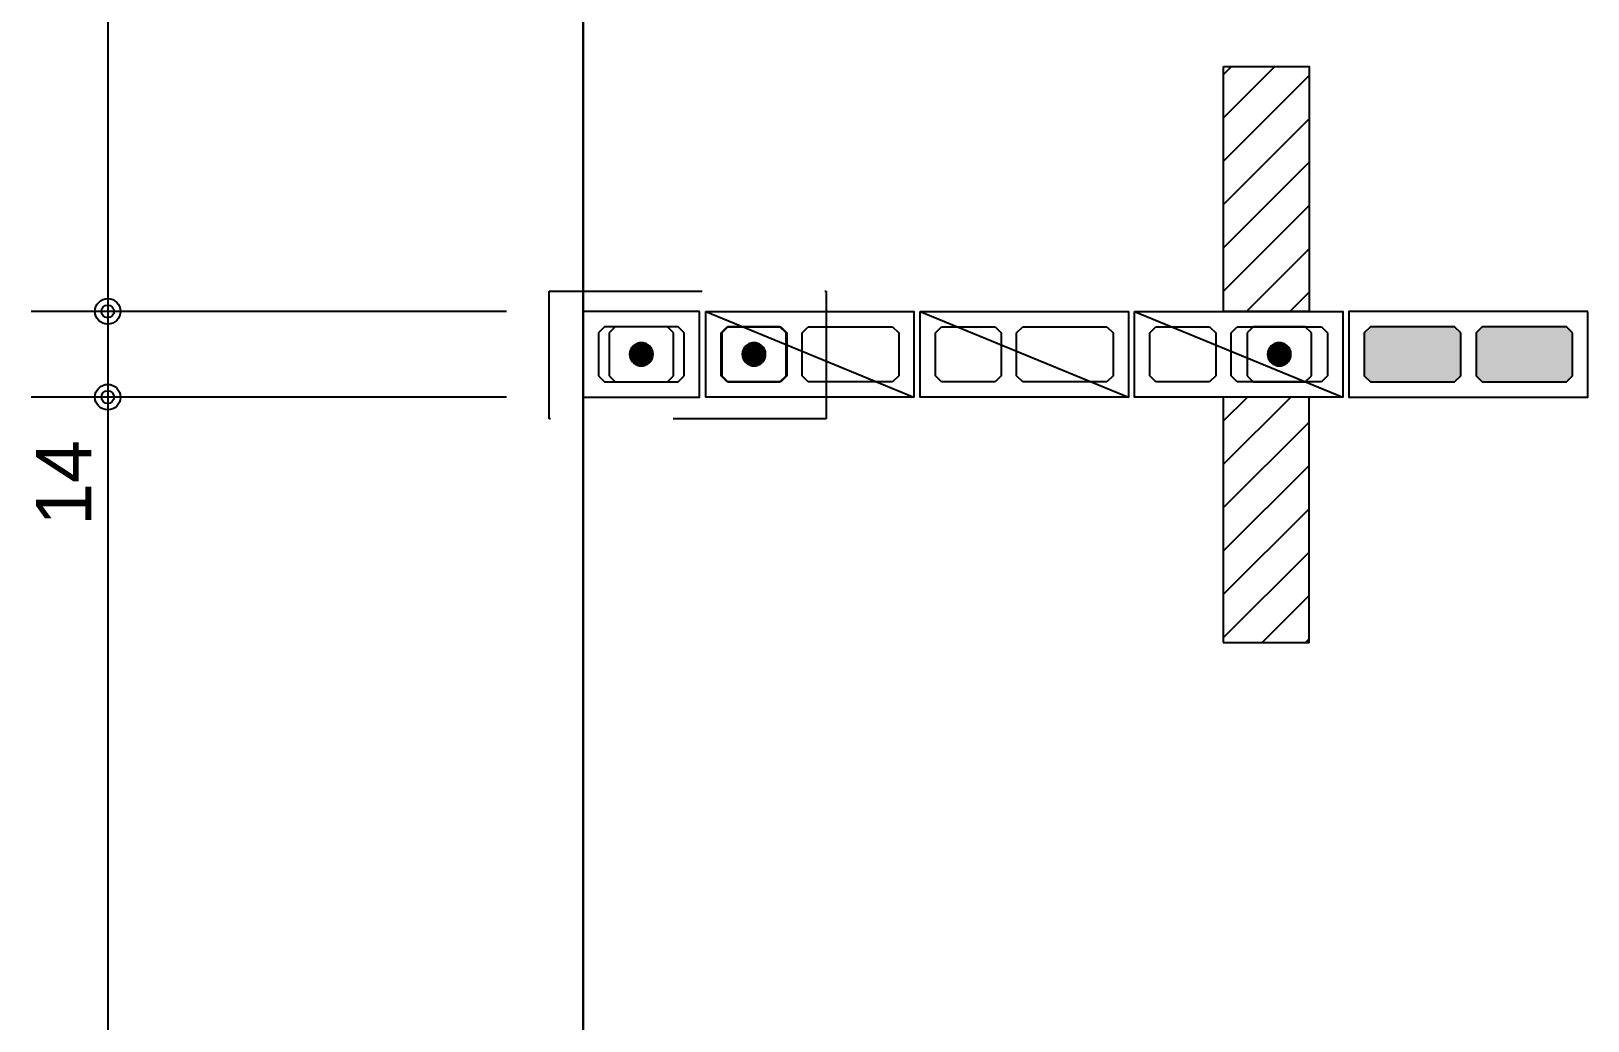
# Model space of a CAD drawing. Extents: x 0 to 119, y 0 to 84.
# Drawn here: x 12.64 to 17.72, y 57.7 to 60.93 of the extents above; entities that cross this region are included whole.
import ezdxf

# ---------------------------------------------------------------- set-up
doc = ezdxf.new("R2010")
doc.units = 0
doc.header["$MEASUREMENT"] = 0
doc.linetypes.add('ESTILO_TQS_0003', pattern=[1.5, 0.5, -0.4, 0.1, -0.5])
doc.linetypes.add('ESTILO_TQS_0005', pattern=[0.4, 0.3, -0.1])
for name, color, linetype in [('27', 250, 'CONTINUOUS'), ('29', 9, 'CONTINUOUS'), ('3', 7, 'CONTINUOUS'), ('31', 10, 'CONTINUOUS'), ('35', 255, 'CONTINUOUS'), ('9', 8, 'CONTINUOUS')]:
    doc.layers.add(name, color=color, linetype=linetype)
doc.styles.add('TQS_ARIAL', font='arial.ttf')

msp = doc.modelspace()

# ---------------------------------------------------------------- linework, layer by layer
at = {"layer": '27', "color": 250, "linetype": 'ESTILO_TQS_0005'}
for points in [[(14.7678, 59.94988), (14.7478, 59.96988), (14.5078, 59.96988), (14.4878, 59.94988), (14.4878, 59.80988), (14.5078, 59.78988), (14.7478, 59.78988), (14.7678, 59.80988), (14.7678, 59.94988)], [(14.8878, 59.94988), (14.9078, 59.96988), (15.0828, 59.96988), (15.1028, 59.94988), (15.1028, 59.80988), (15.0828, 59.78988), (14.9078, 59.78988), (14.8878, 59.80988), (14.8878, 59.94988)], [(15.1528, 59.94988), (15.1728, 59.96988), (15.4478, 59.96988), (15.4678, 59.94988), (15.4678, 59.80988), (15.4478, 59.78988), (15.1728, 59.78988), (15.1528, 59.80988), (15.1528, 59.94988)], [(15.5878, 59.94988), (15.6078, 59.96988), (15.7828, 59.96988), (15.8028, 59.94988), (15.8028, 59.80988), (15.7828, 59.78988), (15.6078, 59.78988), (15.5878, 59.80988), (15.5878, 59.94988)], [(15.8528, 59.94988), (15.8728, 59.96988), (16.1478, 59.96988), (16.1678, 59.94988), (16.1678, 59.80988), (16.1478, 59.78988), (15.8728, 59.78988), (15.8528, 59.80988), (15.8528, 59.94988)], [(16.2878, 59.94988), (16.3078, 59.96988), (16.4828, 59.96988), (16.5028, 59.94988), (16.5028, 59.80988), (16.4828, 59.78988), (16.3078, 59.78988), (16.2878, 59.80988), (16.2878, 59.94988)], [(16.5528, 59.94988), (16.5728, 59.96988), (16.8478, 59.96988), (16.8678, 59.94988), (16.8678, 59.80988), (16.8478, 59.78988), (16.5728, 59.78988), (16.5528, 59.80988), (16.5528, 59.94988)], [(17.3028, 59.94988), (17.2828, 59.96988), (17.0078, 59.96988), (16.9878, 59.94988), (16.9878, 59.80988), (17.0078, 59.78988), (17.2828, 59.78988), (17.3028, 59.80988), (17.3028, 59.94988)], [(17.6678, 59.94988), (17.6478, 59.96988), (17.3728, 59.96988), (17.3528, 59.94988), (17.3528, 59.80988), (17.3728, 59.78988), (17.6478, 59.78988), (17.6678, 59.80988), (17.6678, 59.94988)]]:
    msp.add_lwpolyline(points, dxfattribs=at)
at = {"layer": '29', "color": 9, "linetype": 'Continuous'}
for p, q in [((16.527854, 60.651317), (16.696028, 60.819491)), ((16.527854, 60.792738), (16.554606, 60.819491)), ((16.527854, 60.509896), (16.807841, 60.789882)), ((16.527854, 60.368474), (16.807841, 60.648461)), ((16.527854, 60.227053), (16.807841, 60.50704)), ((16.527854, 60.085631), (16.807841, 60.365618)), ((16.603529, 60.019886), (16.807841, 60.224197)), ((16.744951, 60.019886), (16.807841, 60.082776)), ((16.527652, 59.519745), (16.747783, 59.739875)), ((16.527652, 59.661166), (16.606361, 59.739875)), ((16.527652, 59.378323), (16.807639, 59.65831)), ((16.527652, 59.236902), (16.807639, 59.516889)), ((16.527652, 59.095481), (16.807639, 59.375467)), ((16.527652, 58.954059), (16.807639, 59.234046)), ((16.654131, 58.939117), (16.807639, 59.092625)), ((16.795553, 58.939117), (16.807639, 58.951203))]:
    msp.add_line(p, q, dxfattribs=at)
for points in [[(16.527854, 60.819491), (16.807841, 60.819491), (16.807841, 60.019886), (16.527854, 60.019886), (16.527854, 60.819491)], [(16.527652, 58.939117), (16.807639, 58.939117), (16.807639, 59.739875), (16.527652, 59.739875), (16.527652, 58.939117)]]:
    msp.add_lwpolyline(points, dxfattribs=at)
at = {"layer": '3', "color": 7, "linetype": 'Continuous'}
for p, q in [((14.4378, 64.54), (14.4378, 55.219929)), ((14.4378, 55.219761), (14.4378, 64.539832)), ((14.8378, 60.01988), (15.5178, 59.73988)), ((15.5378, 60.01988), (16.2178, 59.73988)), ((16.2378, 60.01988), (16.9178, 59.73988)), ((14.5428, 59.96988), (14.5228, 59.94988)), ((14.5228, 59.94988), (14.5228, 59.80988)), ((14.7128, 59.96988), (14.5428, 59.96988)), ((14.7328, 59.94988), (14.7128, 59.96988)), ((14.7328, 59.80988), (14.7328, 59.94988)), ((14.9103, 59.96988), (14.8903, 59.94988)), ((14.8903, 59.94988), (14.8903, 59.80988)), ((15.0803, 59.96988), (14.9103, 59.96988)), ((15.1003, 59.94988), (15.0803, 59.96988)), ((15.1003, 59.80988), (15.1003, 59.94988)), ((16.6253, 59.96988), (16.6053, 59.94988)), ((16.6053, 59.94988), (16.6053, 59.80988)), ((16.7953, 59.96988), (16.6253, 59.96988)), ((16.8153, 59.94988), (16.7953, 59.96988)), ((16.8153, 59.80988), (16.8153, 59.94988)), ((14.5228, 59.80988), (14.5428, 59.78988)), ((14.5428, 59.78988), (14.7128, 59.78988)), ((14.7128, 59.78988), (14.7328, 59.80988)), ((14.8903, 59.80988), (14.9103, 59.78988)), ((14.9103, 59.78988), (15.0803, 59.78988)), ((15.0803, 59.78988), (15.1003, 59.80988)), ((16.6053, 59.80988), (16.6253, 59.78988)), ((16.6253, 59.78988), (16.7953, 59.78988)), ((16.7953, 59.78988), (16.8153, 59.80988))]:
    msp.add_line(p, q, dxfattribs=at)
for points in [[(14.8178, 60.01988), (14.4378, 60.01988), (14.4378, 59.73988), (14.8178, 59.73988), (14.8178, 60.01988)], [(14.8378, 60.01988), (15.5178, 60.01988), (15.5178, 59.73988), (14.8378, 59.73988), (14.8378, 60.01988)], [(15.5378, 60.01988), (16.2178, 60.01988), (16.2178, 59.73988), (15.5378, 59.73988), (15.5378, 60.01988)], [(16.2378, 60.01988), (16.9178, 60.01988), (16.9178, 59.73988), (16.2378, 59.73988), (16.2378, 60.01988)], [(17.7178, 60.01988), (16.9378, 60.01988), (16.9378, 59.73988), (17.7178, 59.73988), (17.7178, 60.01988)], [(14.6284, 59.87988), (14.628397, 59.87982), (14.628388, 59.87976), (14.628372, 59.879701), (14.628351, 59.879644), (14.628325, 59.879589), (14.628292, 59.879538), (14.628255, 59.87949), (14.628213, 59.879445), (14.628167, 59.879406), (14.628117, 59.879371), (14.628064, 59.879342), (14.628008, 59.879318), (14.62795, 59.8793), (14.627891, 59.879287), (14.62783, 59.879281), (14.62777, 59.879281), (14.627709, 59.879287), (14.62765, 59.8793), (14.627592, 59.879318), (14.627536, 59.879342), (14.627483, 59.879371), (14.627433, 59.879406), (14.627387, 59.879445), (14.627345, 59.87949), (14.627308, 59.879538), (14.627275, 59.879589), (14.627249, 59.879644), (14.627228, 59.879701), (14.627212, 59.87976), (14.627203, 59.87982), (14.6272, 59.87988), (14.6656, 59.87988), (14.665406, 59.883705), (14.664826, 59.887489), (14.663866, 59.891196), (14.662537, 59.894787), (14.66085, 59.898225), (14.658825, 59.901474), (14.656481, 59.904502), (14.653843, 59.907278), (14.650938, 59.909772), (14.647795, 59.911959), (14.644447, 59.913817), (14.640928, 59.915327), (14.637275, 59.916474), (14.633524, 59.917244), (14.629715, 59.917632), (14.625885, 59.917632), (14.622076, 59.917244), (14.618325, 59.916474), (14.614672, 59.915327), (14.611153, 59.913817), (14.607805, 59.911959), (14.604662, 59.909772), (14.601757, 59.907278), (14.599119, 59.904502), (14.596775, 59.901474), (14.59475, 59.898225), (14.593063, 59.894787), (14.591734, 59.891196), (14.590774, 59.887489), (14.590194, 59.883704), (14.59, 59.87988), (14.6284, 59.87988)], [(14.6272, 59.87988), (14.627203, 59.879941), (14.627212, 59.880001), (14.627228, 59.88006), (14.627249, 59.880117), (14.627275, 59.880172), (14.627308, 59.880223), (14.627345, 59.880271), (14.627387, 59.880315), (14.627433, 59.880355), (14.627483, 59.88039), (14.627536, 59.880419), (14.627592, 59.880443), (14.62765, 59.880461), (14.627709, 59.880473), (14.62777, 59.88048), (14.62783, 59.88048), (14.627891, 59.880473), (14.62795, 59.880461), (14.628008, 59.880443), (14.628064, 59.880419), (14.628117, 59.88039), (14.628167, 59.880355), (14.628213, 59.880315), (14.628255, 59.880271), (14.628292, 59.880223), (14.628325, 59.880172), (14.628351, 59.880117), (14.628372, 59.88006), (14.628388, 59.880001), (14.628397, 59.879941), (14.6284, 59.87988), (14.59, 59.87988), (14.590194, 59.876056), (14.590774, 59.872271), (14.591734, 59.868564), (14.593063, 59.864974), (14.59475, 59.861536), (14.596775, 59.858286), (14.599119, 59.855258), (14.601757, 59.852483), (14.604662, 59.849989), (14.607805, 59.847802), (14.611153, 59.845943), (14.614672, 59.844433), (14.618325, 59.843287), (14.622076, 59.842516), (14.625885, 59.842129), (14.629715, 59.842129), (14.633524, 59.842516), (14.637275, 59.843287), (14.640928, 59.844433), (14.644447, 59.845943), (14.647795, 59.847802), (14.650938, 59.849989), (14.653843, 59.852483), (14.656481, 59.855258), (14.658825, 59.858286), (14.66085, 59.861536), (14.662537, 59.864974), (14.663866, 59.868564), (14.664826, 59.872271), (14.665406, 59.876056), (14.6656, 59.87988), (14.6272, 59.87988)], [(14.9959, 59.87988), (14.995897, 59.87982), (14.995888, 59.87976), (14.995872, 59.879701), (14.995851, 59.879644), (14.995825, 59.879589), (14.995792, 59.879538), (14.995755, 59.87949), (14.995713, 59.879445), (14.995667, 59.879406), (14.995617, 59.879371), (14.995564, 59.879342), (14.995508, 59.879318), (14.99545, 59.8793), (14.995391, 59.879287), (14.99533, 59.879281), (14.99527, 59.879281), (14.995209, 59.879287), (14.99515, 59.8793), (14.995092, 59.879318), (14.995036, 59.879342), (14.994983, 59.879371), (14.994933, 59.879406), (14.994887, 59.879445), (14.994845, 59.87949), (14.994808, 59.879538), (14.994775, 59.879589), (14.994749, 59.879644), (14.994728, 59.879701), (14.994712, 59.87976), (14.994703, 59.87982), (14.9947, 59.87988), (15.0331, 59.87988), (15.032906, 59.883705), (15.032326, 59.887489), (15.031366, 59.891196), (15.030037, 59.894787), (15.02835, 59.898225), (15.026325, 59.901474), (15.023981, 59.904502), (15.021343, 59.907278), (15.018438, 59.909772), (15.015295, 59.911959), (15.011947, 59.913817), (15.008428, 59.915327), (15.004775, 59.916474), (15.001024, 59.917244), (14.997215, 59.917632), (14.993385, 59.917632), (14.989576, 59.917244), (14.985825, 59.916474), (14.982172, 59.915327), (14.978653, 59.913817), (14.975305, 59.911959), (14.972162, 59.909772), (14.969257, 59.907278), (14.966619, 59.904502), (14.964275, 59.901474), (14.96225, 59.898225), (14.960563, 59.894787), (14.959234, 59.891196), (14.958274, 59.887489), (14.957694, 59.883704), (14.9575, 59.87988), (14.9959, 59.87988)], [(14.9947, 59.87988), (14.994703, 59.879941), (14.994712, 59.880001), (14.994728, 59.88006), (14.994749, 59.880117), (14.994775, 59.880172), (14.994808, 59.880223), (14.994845, 59.880271), (14.994887, 59.880315), (14.994933, 59.880355), (14.994983, 59.88039), (14.995036, 59.880419), (14.995092, 59.880443), (14.99515, 59.880461), (14.995209, 59.880473), (14.99527, 59.88048), (14.99533, 59.88048), (14.995391, 59.880473), (14.99545, 59.880461), (14.995508, 59.880443), (14.995564, 59.880419), (14.995617, 59.88039), (14.995667, 59.880355), (14.995713, 59.880315), (14.995755, 59.880271), (14.995792, 59.880223), (14.995825, 59.880172), (14.995851, 59.880117), (14.995872, 59.88006), (14.995888, 59.880001), (14.995897, 59.879941), (14.9959, 59.87988), (14.9575, 59.87988), (14.957694, 59.876056), (14.958274, 59.872271), (14.959234, 59.868564), (14.960563, 59.864974), (14.96225, 59.861536), (14.964275, 59.858286), (14.966619, 59.855258), (14.969257, 59.852483), (14.972162, 59.849989), (14.975305, 59.847802), (14.978653, 59.845943), (14.982172, 59.844433), (14.985825, 59.843287), (14.989576, 59.842516), (14.993385, 59.842129), (14.997215, 59.842129), (15.001024, 59.842516), (15.004775, 59.843287), (15.008428, 59.844433), (15.011947, 59.845943), (15.015295, 59.847802), (15.018438, 59.849989), (15.021343, 59.852483), (15.023981, 59.855258), (15.026325, 59.858286), (15.02835, 59.861536), (15.030037, 59.864974), (15.031366, 59.868564), (15.032326, 59.872271), (15.032906, 59.876056), (15.0331, 59.87988), (14.9947, 59.87988)], [(16.7109, 59.87988), (16.710897, 59.87982), (16.710888, 59.87976), (16.710872, 59.879701), (16.710851, 59.879644), (16.710825, 59.879589), (16.710792, 59.879538), (16.710755, 59.87949), (16.710713, 59.879445), (16.710667, 59.879406), (16.710617, 59.879371), (16.710564, 59.879342), (16.710508, 59.879318), (16.71045, 59.8793), (16.710391, 59.879287), (16.71033, 59.879281), (16.71027, 59.879281), (16.710209, 59.879287), (16.71015, 59.8793), (16.710092, 59.879318), (16.710036, 59.879342), (16.709983, 59.879371), (16.709933, 59.879406), (16.709887, 59.879445), (16.709845, 59.87949), (16.709808, 59.879538), (16.709775, 59.879589), (16.709749, 59.879644), (16.709728, 59.879701), (16.709712, 59.87976), (16.709703, 59.87982), (16.7097, 59.87988), (16.7481, 59.87988), (16.747906, 59.883705), (16.747326, 59.887489), (16.746366, 59.891196), (16.745037, 59.894787), (16.74335, 59.898225), (16.741325, 59.901474), (16.738981, 59.904502), (16.736343, 59.907278), (16.733438, 59.909772), (16.730295, 59.911959), (16.726947, 59.913817), (16.723428, 59.915327), (16.719775, 59.916474), (16.716024, 59.917244), (16.712215, 59.917632), (16.708385, 59.917632), (16.704576, 59.917244), (16.700825, 59.916474), (16.697172, 59.915327), (16.693653, 59.913817), (16.690305, 59.911959), (16.687162, 59.909772), (16.684257, 59.907278), (16.681619, 59.904502), (16.679275, 59.901474), (16.67725, 59.898225), (16.675563, 59.894787), (16.674234, 59.891196), (16.673274, 59.887489), (16.672694, 59.883704), (16.6725, 59.87988), (16.7109, 59.87988)], [(16.7097, 59.87988), (16.709703, 59.879941), (16.709712, 59.880001), (16.709728, 59.88006), (16.709749, 59.880117), (16.709775, 59.880172), (16.709808, 59.880223), (16.709845, 59.880271), (16.709887, 59.880315), (16.709933, 59.880355), (16.709983, 59.88039), (16.710036, 59.880419), (16.710092, 59.880443), (16.71015, 59.880461), (16.710209, 59.880473), (16.71027, 59.88048), (16.71033, 59.88048), (16.710391, 59.880473), (16.71045, 59.880461), (16.710508, 59.880443), (16.710564, 59.880419), (16.710617, 59.88039), (16.710667, 59.880355), (16.710713, 59.880315), (16.710755, 59.880271), (16.710792, 59.880223), (16.710825, 59.880172), (16.710851, 59.880117), (16.710872, 59.88006), (16.710888, 59.880001), (16.710897, 59.879941), (16.7109, 59.87988), (16.6725, 59.87988), (16.672694, 59.876056), (16.673274, 59.872271), (16.674234, 59.868564), (16.675563, 59.864974), (16.67725, 59.861536), (16.679275, 59.858286), (16.681619, 59.855258), (16.684257, 59.852483), (16.687162, 59.849989), (16.690305, 59.847802), (16.693653, 59.845943), (16.697172, 59.844433), (16.700825, 59.843287), (16.704576, 59.842516), (16.708385, 59.842129), (16.712215, 59.842129), (16.716024, 59.842516), (16.719775, 59.843287), (16.723428, 59.844433), (16.726947, 59.845943), (16.730295, 59.847802), (16.733438, 59.849989), (16.736343, 59.852483), (16.738981, 59.855258), (16.741325, 59.858286), (16.74335, 59.861536), (16.745037, 59.864974), (16.746366, 59.868564), (16.747326, 59.872271), (16.747906, 59.876056), (16.7481, 59.87988), (16.7097, 59.87988)]]:
    msp.add_lwpolyline(points, dxfattribs=at)
for centre in [(14.6278, 59.87988), (14.9953, 59.87988), (16.7103, 59.87988)]:
    msp.add_circle(centre, 0.0372, dxfattribs=at)
for points in [[(14.6284, 59.87988), (14.590194, 59.883704), (14.59, 59.87988)], [(14.6272, 59.87988), (14.59, 59.87988), (14.590194, 59.876056)], [(14.6284, 59.87988), (14.590774, 59.887489), (14.590194, 59.883704)], [(14.6272, 59.87988), (14.590194, 59.876056), (14.590774, 59.872271)], [(14.6284, 59.87988), (14.591734, 59.891196), (14.590774, 59.887489)], [(14.6272, 59.87988), (14.590774, 59.872271), (14.591734, 59.868564)], [(14.6284, 59.87988), (14.593063, 59.894787), (14.591734, 59.891196)], [(14.6272, 59.87988), (14.591734, 59.868564), (14.593063, 59.864974)], [(14.6284, 59.87988), (14.59475, 59.898225), (14.593063, 59.894787)], [(14.6272, 59.87988), (14.593063, 59.864974), (14.59475, 59.861536)], [(14.6284, 59.87988), (14.596775, 59.901474), (14.59475, 59.898225)], [(14.6272, 59.87988), (14.59475, 59.861536), (14.596775, 59.858286)], [(14.6284, 59.87988), (14.599119, 59.904502), (14.596775, 59.901474)], [(14.6272, 59.87988), (14.596775, 59.858286), (14.599119, 59.855258)], [(14.6284, 59.87988), (14.601757, 59.907278), (14.599119, 59.904502)], [(14.6272, 59.87988), (14.599119, 59.855258), (14.601757, 59.852483)], [(14.6284, 59.87988), (14.604662, 59.909772), (14.601757, 59.907278)], [(14.6272, 59.87988), (14.601757, 59.852483), (14.604662, 59.849989)], [(14.6284, 59.87988), (14.607805, 59.911959), (14.604662, 59.909772)], [(14.6272, 59.87988), (14.604662, 59.849989), (14.607805, 59.847802)], [(14.6284, 59.87988), (14.611153, 59.913817), (14.607805, 59.911959)], [(14.6272, 59.87988), (14.607805, 59.847802), (14.611153, 59.845943)], [(14.6284, 59.87988), (14.614672, 59.915327), (14.611153, 59.913817)], [(14.6272, 59.87988), (14.611153, 59.845943), (14.614672, 59.844433)], [(14.6284, 59.87988), (14.618325, 59.916474), (14.614672, 59.915327)], [(14.6272, 59.87988), (14.614672, 59.844433), (14.618325, 59.843287)], [(14.6284, 59.87988), (14.622076, 59.917244), (14.618325, 59.916474)], [(14.6272, 59.87988), (14.618325, 59.843287), (14.622076, 59.842516)], [(14.6284, 59.87988), (14.625885, 59.917632), (14.622076, 59.917244)], [(14.6272, 59.87988), (14.622076, 59.842516), (14.625885, 59.842129)], [(14.6284, 59.87988), (14.629715, 59.917632), (14.625885, 59.917632)], [(14.6272, 59.87988), (14.625885, 59.842129), (14.629715, 59.842129)], [(14.627433, 59.880355), (14.627228, 59.88006), (14.6272, 59.87988)], [(14.627433, 59.880355), (14.6272, 59.87988), (14.6272, 59.87988)], [(14.627433, 59.880355), (14.6272, 59.87988), (14.6272, 59.87988)], [(14.627433, 59.880355), (14.6272, 59.87988), (14.6272, 59.87988)], [(14.627433, 59.880355), (14.6272, 59.87988), (14.6272, 59.87988)], [(14.627433, 59.880355), (14.6272, 59.87988), (14.6272, 59.87988)], [(14.627433, 59.880355), (14.6272, 59.87988), (14.6272, 59.87988)], [(14.627433, 59.880355), (14.6272, 59.87988), (14.6272, 59.87988)], [(14.627433, 59.880355), (14.6272, 59.87988), (14.6272, 59.87988)], [(14.627433, 59.880355), (14.6272, 59.87988), (14.6272, 59.87988)], [(14.627433, 59.880355), (14.6272, 59.87988), (14.6272, 59.87988)], [(14.627433, 59.880355), (14.6272, 59.87988), (14.6272, 59.87988)], [(14.627433, 59.880355), (14.6272, 59.87988), (14.6272, 59.87988)], [(14.627433, 59.880355), (14.6272, 59.87988), (14.6272, 59.87988)], [(14.627433, 59.880355), (14.6272, 59.87988), (14.6272, 59.87988)], [(14.627433, 59.880355), (14.6272, 59.87988), (14.6272, 59.87988)], [(14.627433, 59.880355), (14.6272, 59.87988), (14.6272, 59.87988)], [(14.627433, 59.880355), (14.6272, 59.87988), (14.6272, 59.87988)], [(14.627433, 59.880355), (14.6272, 59.87988), (14.6272, 59.87988)], [(14.627433, 59.880355), (14.6272, 59.87988), (14.6272, 59.87988)], [(14.627433, 59.880355), (14.6272, 59.87988), (14.6272, 59.87988)], [(14.627433, 59.880355), (14.6272, 59.87988), (14.6272, 59.87988)], [(14.627433, 59.880355), (14.6272, 59.87988), (14.6272, 59.87988)], [(14.6272, 59.87988), (14.629715, 59.842129), (14.6656, 59.87988)], [(14.627433, 59.880355), (14.627275, 59.880172), (14.627228, 59.88006)], [(14.627433, 59.880355), (14.627308, 59.880223), (14.627275, 59.880172)], [(14.627433, 59.880355), (14.627345, 59.880271), (14.627308, 59.880223)], [(14.627433, 59.880355), (14.627387, 59.880315), (14.627345, 59.880271)], [(14.627433, 59.880355), (14.627433, 59.880355), (14.627387, 59.880315)], [(14.627433, 59.880355), (14.627387, 59.880315), (14.627387, 59.880315)], [(14.627433, 59.880355), (14.627433, 59.880355), (14.627433, 59.880355)], [(14.6284, 59.87988), (14.628167, 59.879406), (14.628167, 59.879406)], [(14.6284, 59.87988), (14.628167, 59.879406), (14.628167, 59.879406)], [(14.6284, 59.87988), (14.628167, 59.879406), (14.628213, 59.879445)], [(14.6284, 59.87988), (14.628213, 59.879445), (14.628213, 59.879445)], [(14.6284, 59.87988), (14.628213, 59.879445), (14.628255, 59.87949)], [(14.6284, 59.87988), (14.628255, 59.87949), (14.628292, 59.879538)], [(14.6284, 59.87988), (14.628292, 59.879538), (14.628325, 59.879589)], [(14.6284, 59.87988), (14.628325, 59.879589), (14.628372, 59.879701)], [(14.6284, 59.87988), (14.628372, 59.879701), (14.6284, 59.87988)], [(14.6656, 59.87988), (14.629715, 59.917632), (14.6284, 59.87988)], [(14.6284, 59.87988), (14.6284, 59.87988), (14.6284, 59.87988)], [(14.6284, 59.87988), (14.6284, 59.87988), (14.6284, 59.87988)], [(14.6284, 59.87988), (14.6284, 59.87988), (14.6284, 59.87988)], [(14.6284, 59.87988), (14.6284, 59.87988), (14.6284, 59.87988)], [(14.6284, 59.87988), (14.6284, 59.87988), (14.6284, 59.87988)], [(14.6284, 59.87988), (14.6284, 59.87988), (14.6284, 59.87988)], [(14.6284, 59.87988), (14.6284, 59.87988), (14.6284, 59.87988)], [(14.6284, 59.87988), (14.6284, 59.87988), (14.6284, 59.87988)], [(14.6284, 59.87988), (14.6284, 59.87988), (14.6284, 59.87988)], [(14.6284, 59.87988), (14.6284, 59.87988), (14.6284, 59.87988)], [(14.6284, 59.87988), (14.6284, 59.87988), (14.6284, 59.87988)], [(14.6284, 59.87988), (14.6284, 59.87988), (14.6284, 59.87988)], [(14.6284, 59.87988), (14.6284, 59.87988), (14.6284, 59.87988)], [(14.6284, 59.87988), (14.6284, 59.87988), (14.6284, 59.87988)], [(14.6284, 59.87988), (14.6284, 59.87988), (14.6284, 59.87988)], [(14.6284, 59.87988), (14.6284, 59.87988), (14.6284, 59.87988)], [(14.6284, 59.87988), (14.6284, 59.87988), (14.6284, 59.87988)], [(14.6284, 59.87988), (14.6284, 59.87988), (14.6284, 59.87988)], [(14.6284, 59.87988), (14.6284, 59.87988), (14.6284, 59.87988)], [(14.6284, 59.87988), (14.6284, 59.87988), (14.6284, 59.87988)], [(14.6284, 59.87988), (14.6284, 59.87988), (14.6284, 59.87988)], [(14.6656, 59.87988), (14.633524, 59.917244), (14.629715, 59.917632)], [(14.6656, 59.87988), (14.629715, 59.842129), (14.633524, 59.842516)], [(14.6656, 59.87988), (14.637275, 59.916474), (14.633524, 59.917244)], [(14.6656, 59.87988), (14.633524, 59.842516), (14.637275, 59.843287)], [(14.6656, 59.87988), (14.640928, 59.915327), (14.637275, 59.916474)], [(14.6656, 59.87988), (14.637275, 59.843287), (14.640928, 59.844433)], [(14.6656, 59.87988), (14.644447, 59.913817), (14.640928, 59.915327)], [(14.6656, 59.87988), (14.640928, 59.844433), (14.644447, 59.845943)], [(14.6656, 59.87988), (14.647795, 59.911959), (14.644447, 59.913817)], [(14.6656, 59.87988), (14.644447, 59.845943), (14.647795, 59.847802)], [(14.6656, 59.87988), (14.650938, 59.909772), (14.647795, 59.911959)], [(14.6656, 59.87988), (14.647795, 59.847802), (14.650938, 59.849989)], [(14.6656, 59.87988), (14.653843, 59.907278), (14.650938, 59.909772)], [(14.6656, 59.87988), (14.650938, 59.849989), (14.653843, 59.852483)], [(14.6656, 59.87988), (14.656481, 59.904502), (14.653843, 59.907278)], [(14.6656, 59.87988), (14.653843, 59.852483), (14.656481, 59.855258)], [(14.6656, 59.87988), (14.658825, 59.901474), (14.656481, 59.904502)], [(14.6656, 59.87988), (14.656481, 59.855258), (14.658825, 59.858286)], [(14.6656, 59.87988), (14.66085, 59.898225), (14.658825, 59.901474)], [(14.6656, 59.87988), (14.658825, 59.858286), (14.66085, 59.861536)], [(14.6656, 59.87988), (14.662537, 59.894787), (14.66085, 59.898225)], [(14.6656, 59.87988), (14.66085, 59.861536), (14.662537, 59.864974)], [(14.6656, 59.87988), (14.663866, 59.891196), (14.662537, 59.894787)], [(14.6656, 59.87988), (14.662537, 59.864974), (14.663866, 59.868564)], [(14.6656, 59.87988), (14.664826, 59.887489), (14.663866, 59.891196)], [(14.6656, 59.87988), (14.663866, 59.868564), (14.664826, 59.872271)], [(14.6656, 59.87988), (14.665406, 59.883705), (14.664826, 59.887489)], [(14.6656, 59.87988), (14.664826, 59.872271), (14.665406, 59.876056)], [(14.9959, 59.87988), (14.957694, 59.883704), (14.9575, 59.87988)], [(14.9947, 59.87988), (14.9575, 59.87988), (14.957694, 59.876056)], [(14.9959, 59.87988), (14.958274, 59.887489), (14.957694, 59.883704)], [(14.9947, 59.87988), (14.957694, 59.876056), (14.958274, 59.872271)], [(14.9959, 59.87988), (14.959234, 59.891196), (14.958274, 59.887489)], [(14.9947, 59.87988), (14.958274, 59.872271), (14.959234, 59.868564)], [(14.9959, 59.87988), (14.960563, 59.894787), (14.959234, 59.891196)], [(14.9947, 59.87988), (14.959234, 59.868564), (14.960563, 59.864974)], [(14.9959, 59.87988), (14.96225, 59.898225), (14.960563, 59.894787)], [(14.9947, 59.87988), (14.960563, 59.864974), (14.96225, 59.861536)], [(14.9959, 59.87988), (14.964275, 59.901474), (14.96225, 59.898225)], [(14.9947, 59.87988), (14.96225, 59.861536), (14.964275, 59.858286)], [(14.9959, 59.87988), (14.966619, 59.904502), (14.964275, 59.901474)], [(14.9947, 59.87988), (14.964275, 59.858286), (14.966619, 59.855258)], [(14.9959, 59.87988), (14.969257, 59.907278), (14.966619, 59.904502)], [(14.9947, 59.87988), (14.966619, 59.855258), (14.969257, 59.852483)], [(14.9959, 59.87988), (14.972162, 59.909772), (14.969257, 59.907278)], [(14.9947, 59.87988), (14.969257, 59.852483), (14.972162, 59.849989)], [(14.9959, 59.87988), (14.975305, 59.911959), (14.972162, 59.909772)], [(14.9947, 59.87988), (14.972162, 59.849989), (14.975305, 59.847802)], [(14.9959, 59.87988), (14.978653, 59.913817), (14.975305, 59.911959)], [(14.9947, 59.87988), (14.975305, 59.847802), (14.978653, 59.845943)], [(14.9959, 59.87988), (14.982172, 59.915327), (14.978653, 59.913817)], [(14.9947, 59.87988), (14.978653, 59.845943), (14.982172, 59.844433)], [(14.9959, 59.87988), (14.985825, 59.916474), (14.982172, 59.915327)], [(14.9947, 59.87988), (14.982172, 59.844433), (14.985825, 59.843287)], [(14.9959, 59.87988), (14.989576, 59.917244), (14.985825, 59.916474)], [(14.9947, 59.87988), (14.985825, 59.843287), (14.989576, 59.842516)], [(14.9959, 59.87988), (14.993385, 59.917632), (14.989576, 59.917244)], [(14.9947, 59.87988), (14.989576, 59.842516), (14.993385, 59.842129)], [(14.9959, 59.87988), (14.997215, 59.917632), (14.993385, 59.917632)], [(14.9947, 59.87988), (14.993385, 59.842129), (14.997215, 59.842129)], [(14.994933, 59.880355), (14.994728, 59.88006), (14.9947, 59.87988)], [(14.994933, 59.880355), (14.9947, 59.87988), (14.9947, 59.87988)], [(14.994933, 59.880355), (14.9947, 59.87988), (14.9947, 59.87988)], [(14.994933, 59.880355), (14.9947, 59.87988), (14.9947, 59.87988)], [(14.994933, 59.880355), (14.9947, 59.87988), (14.9947, 59.87988)], [(14.994933, 59.880355), (14.9947, 59.87988), (14.9947, 59.87988)], [(14.994933, 59.880355), (14.9947, 59.87988), (14.9947, 59.87988)], [(14.994933, 59.880355), (14.9947, 59.87988), (14.9947, 59.87988)], [(14.994933, 59.880355), (14.9947, 59.87988), (14.9947, 59.87988)], [(14.994933, 59.880355), (14.9947, 59.87988), (14.9947, 59.87988)], [(14.994933, 59.880355), (14.9947, 59.87988), (14.9947, 59.87988)], [(14.994933, 59.880355), (14.9947, 59.87988), (14.9947, 59.87988)], [(14.994933, 59.880355), (14.9947, 59.87988), (14.9947, 59.87988)], [(14.994933, 59.880355), (14.9947, 59.87988), (14.9947, 59.87988)], [(14.994933, 59.880355), (14.9947, 59.87988), (14.9947, 59.87988)], [(14.994933, 59.880355), (14.9947, 59.87988), (14.9947, 59.87988)], [(14.994933, 59.880355), (14.9947, 59.87988), (14.9947, 59.87988)], [(14.994933, 59.880355), (14.9947, 59.87988), (14.9947, 59.87988)], [(14.994933, 59.880355), (14.9947, 59.87988), (14.9947, 59.87988)], [(14.994933, 59.880355), (14.9947, 59.87988), (14.9947, 59.87988)], [(14.994933, 59.880355), (14.9947, 59.87988), (14.9947, 59.87988)], [(14.994933, 59.880355), (14.9947, 59.87988), (14.9947, 59.87988)], [(14.994933, 59.880355), (14.9947, 59.87988), (14.9947, 59.87988)], [(14.9947, 59.87988), (14.997215, 59.842129), (15.0331, 59.87988)], [(14.994933, 59.880355), (14.994775, 59.880172), (14.994728, 59.88006)], [(14.994933, 59.880355), (14.994808, 59.880223), (14.994775, 59.880172)], [(14.994933, 59.880355), (14.994845, 59.880271), (14.994808, 59.880223)], [(14.994933, 59.880355), (14.994887, 59.880315), (14.994845, 59.880271)], [(14.994933, 59.880355), (14.994933, 59.880355), (14.994887, 59.880315)], [(14.994933, 59.880355), (14.994887, 59.880315), (14.994887, 59.880315)], [(14.994933, 59.880355), (14.994933, 59.880355), (14.994933, 59.880355)], [(14.9959, 59.87988), (14.995667, 59.879406), (14.995667, 59.879406)], [(14.9959, 59.87988), (14.995667, 59.879406), (14.995667, 59.879406)], [(14.9959, 59.87988), (14.995667, 59.879406), (14.995713, 59.879445)], [(14.9959, 59.87988), (14.995713, 59.879445), (14.995713, 59.879445)], [(14.9959, 59.87988), (14.995713, 59.879445), (14.995755, 59.87949)], [(14.9959, 59.87988), (14.995755, 59.87949), (14.995792, 59.879538)], [(14.9959, 59.87988), (14.995792, 59.879538), (14.995825, 59.879589)], [(14.9959, 59.87988), (14.995825, 59.879589), (14.995872, 59.879701)], [(14.9959, 59.87988), (14.995872, 59.879701), (14.9959, 59.87988)], [(15.0331, 59.87988), (14.997215, 59.917632), (14.9959, 59.87988)], [(14.9959, 59.87988), (14.9959, 59.87988), (14.9959, 59.87988)], [(14.9959, 59.87988), (14.9959, 59.87988), (14.9959, 59.87988)], [(14.9959, 59.87988), (14.9959, 59.87988), (14.9959, 59.87988)], [(14.9959, 59.87988), (14.9959, 59.87988), (14.9959, 59.87988)], [(14.9959, 59.87988), (14.9959, 59.87988), (14.9959, 59.87988)], [(14.9959, 59.87988), (14.9959, 59.87988), (14.9959, 59.87988)], [(14.9959, 59.87988), (14.9959, 59.87988), (14.9959, 59.87988)], [(14.9959, 59.87988), (14.9959, 59.87988), (14.9959, 59.87988)], [(14.9959, 59.87988), (14.9959, 59.87988), (14.9959, 59.87988)], [(14.9959, 59.87988), (14.9959, 59.87988), (14.9959, 59.87988)], [(14.9959, 59.87988), (14.9959, 59.87988), (14.9959, 59.87988)], [(14.9959, 59.87988), (14.9959, 59.87988), (14.9959, 59.87988)], [(14.9959, 59.87988), (14.9959, 59.87988), (14.9959, 59.87988)], [(14.9959, 59.87988), (14.9959, 59.87988), (14.9959, 59.87988)], [(14.9959, 59.87988), (14.9959, 59.87988), (14.9959, 59.87988)], [(14.9959, 59.87988), (14.9959, 59.87988), (14.9959, 59.87988)], [(14.9959, 59.87988), (14.9959, 59.87988), (14.9959, 59.87988)], [(14.9959, 59.87988), (14.9959, 59.87988), (14.9959, 59.87988)], [(14.9959, 59.87988), (14.9959, 59.87988), (14.9959, 59.87988)], [(14.9959, 59.87988), (14.9959, 59.87988), (14.9959, 59.87988)], [(14.9959, 59.87988), (14.9959, 59.87988), (14.9959, 59.87988)], [(15.0331, 59.87988), (15.001024, 59.917244), (14.997215, 59.917632)], [(15.0331, 59.87988), (14.997215, 59.842129), (15.001024, 59.842516)], [(15.0331, 59.87988), (15.004775, 59.916474), (15.001024, 59.917244)], [(15.0331, 59.87988), (15.001024, 59.842516), (15.004775, 59.843287)], [(15.0331, 59.87988), (15.008428, 59.915327), (15.004775, 59.916474)], [(15.0331, 59.87988), (15.004775, 59.843287), (15.008428, 59.844433)], [(15.0331, 59.87988), (15.011947, 59.913817), (15.008428, 59.915327)], [(15.0331, 59.87988), (15.008428, 59.844433), (15.011947, 59.845943)], [(15.0331, 59.87988), (15.015295, 59.911959), (15.011947, 59.913817)], [(15.0331, 59.87988), (15.011947, 59.845943), (15.015295, 59.847802)], [(15.0331, 59.87988), (15.018438, 59.909772), (15.015295, 59.911959)], [(15.0331, 59.87988), (15.015295, 59.847802), (15.018438, 59.849989)], [(15.0331, 59.87988), (15.021343, 59.907278), (15.018438, 59.909772)], [(15.0331, 59.87988), (15.018438, 59.849989), (15.021343, 59.852483)], [(15.0331, 59.87988), (15.023981, 59.904502), (15.021343, 59.907278)], [(15.0331, 59.87988), (15.021343, 59.852483), (15.023981, 59.855258)], [(15.0331, 59.87988), (15.026325, 59.901474), (15.023981, 59.904502)], [(15.0331, 59.87988), (15.023981, 59.855258), (15.026325, 59.858286)], [(15.0331, 59.87988), (15.02835, 59.898225), (15.026325, 59.901474)], [(15.0331, 59.87988), (15.026325, 59.858286), (15.02835, 59.861536)], [(15.0331, 59.87988), (15.030037, 59.894787), (15.02835, 59.898225)], [(15.0331, 59.87988), (15.02835, 59.861536), (15.030037, 59.864974)], [(15.0331, 59.87988), (15.031366, 59.891196), (15.030037, 59.894787)], [(15.0331, 59.87988), (15.030037, 59.864974), (15.031366, 59.868564)], [(15.0331, 59.87988), (15.032326, 59.887489), (15.031366, 59.891196)], [(15.0331, 59.87988), (15.031366, 59.868564), (15.032326, 59.872271)], [(15.0331, 59.87988), (15.032906, 59.883705), (15.032326, 59.887489)], [(15.0331, 59.87988), (15.032326, 59.872271), (15.032906, 59.876056)], [(16.7109, 59.87988), (16.672694, 59.883704), (16.6725, 59.87988)], [(16.7097, 59.87988), (16.6725, 59.87988), (16.672694, 59.876056)], [(16.7109, 59.87988), (16.673274, 59.887489), (16.672694, 59.883704)], [(16.7097, 59.87988), (16.672694, 59.876056), (16.673274, 59.872271)], [(16.7109, 59.87988), (16.674234, 59.891196), (16.673274, 59.887489)], [(16.7097, 59.87988), (16.673274, 59.872271), (16.674234, 59.868564)], [(16.7109, 59.87988), (16.675563, 59.894787), (16.674234, 59.891196)], [(16.7097, 59.87988), (16.674234, 59.868564), (16.675563, 59.864974)], [(16.7109, 59.87988), (16.67725, 59.898225), (16.675563, 59.894787)], [(16.7097, 59.87988), (16.675563, 59.864974), (16.67725, 59.861536)], [(16.7109, 59.87988), (16.679275, 59.901474), (16.67725, 59.898225)], [(16.7097, 59.87988), (16.67725, 59.861536), (16.679275, 59.858286)], [(16.7109, 59.87988), (16.681619, 59.904502), (16.679275, 59.901474)], [(16.7097, 59.87988), (16.679275, 59.858286), (16.681619, 59.855258)], [(16.7109, 59.87988), (16.684257, 59.907278), (16.681619, 59.904502)], [(16.7097, 59.87988), (16.681619, 59.855258), (16.684257, 59.852483)], [(16.7109, 59.87988), (16.687162, 59.909772), (16.684257, 59.907278)], [(16.7097, 59.87988), (16.684257, 59.852483), (16.687162, 59.849989)], [(16.7109, 59.87988), (16.690305, 59.911959), (16.687162, 59.909772)], [(16.7097, 59.87988), (16.687162, 59.849989), (16.690305, 59.847802)], [(16.7109, 59.87988), (16.693653, 59.913817), (16.690305, 59.911959)], [(16.7097, 59.87988), (16.690305, 59.847802), (16.693653, 59.845943)], [(16.7109, 59.87988), (16.697172, 59.915327), (16.693653, 59.913817)], [(16.7097, 59.87988), (16.693653, 59.845943), (16.697172, 59.844433)], [(16.7109, 59.87988), (16.700825, 59.916474), (16.697172, 59.915327)], [(16.7097, 59.87988), (16.697172, 59.844433), (16.700825, 59.843287)], [(16.7109, 59.87988), (16.704576, 59.917244), (16.700825, 59.916474)], [(16.7097, 59.87988), (16.700825, 59.843287), (16.704576, 59.842516)], [(16.7109, 59.87988), (16.708385, 59.917632), (16.704576, 59.917244)], [(16.7097, 59.87988), (16.704576, 59.842516), (16.708385, 59.842129)], [(16.7109, 59.87988), (16.712215, 59.917632), (16.708385, 59.917632)], [(16.7097, 59.87988), (16.708385, 59.842129), (16.712215, 59.842129)], [(16.709933, 59.880355), (16.709728, 59.88006), (16.7097, 59.87988)], [(16.709933, 59.880355), (16.7097, 59.87988), (16.7097, 59.87988)], [(16.709933, 59.880355), (16.7097, 59.87988), (16.7097, 59.87988)], [(16.709933, 59.880355), (16.7097, 59.87988), (16.7097, 59.87988)], [(16.709933, 59.880355), (16.7097, 59.87988), (16.7097, 59.87988)], [(16.709933, 59.880355), (16.7097, 59.87988), (16.7097, 59.87988)], [(16.709933, 59.880355), (16.7097, 59.87988), (16.7097, 59.87988)], [(16.709933, 59.880355), (16.7097, 59.87988), (16.7097, 59.87988)], [(16.709933, 59.880355), (16.7097, 59.87988), (16.7097, 59.87988)], [(16.709933, 59.880355), (16.7097, 59.87988), (16.7097, 59.87988)], [(16.709933, 59.880355), (16.7097, 59.87988), (16.7097, 59.87988)], [(16.709933, 59.880355), (16.7097, 59.87988), (16.7097, 59.87988)], [(16.709933, 59.880355), (16.7097, 59.87988), (16.7097, 59.87988)], [(16.709933, 59.880355), (16.7097, 59.87988), (16.7097, 59.87988)], [(16.709933, 59.880355), (16.7097, 59.87988), (16.7097, 59.87988)], [(16.709933, 59.880355), (16.7097, 59.87988), (16.7097, 59.87988)], [(16.709933, 59.880355), (16.7097, 59.87988), (16.7097, 59.87988)], [(16.709933, 59.880355), (16.7097, 59.87988), (16.7097, 59.87988)], [(16.709933, 59.880355), (16.7097, 59.87988), (16.7097, 59.87988)], [(16.709933, 59.880355), (16.7097, 59.87988), (16.7097, 59.87988)], [(16.709933, 59.880355), (16.7097, 59.87988), (16.7097, 59.87988)], [(16.709933, 59.880355), (16.7097, 59.87988), (16.7097, 59.87988)], [(16.709933, 59.880355), (16.7097, 59.87988), (16.7097, 59.87988)], [(16.7097, 59.87988), (16.712215, 59.842129), (16.7481, 59.87988)], [(16.709933, 59.880355), (16.709775, 59.880172), (16.709728, 59.88006)], [(16.709933, 59.880355), (16.709808, 59.880223), (16.709775, 59.880172)], [(16.709933, 59.880355), (16.709845, 59.880271), (16.709808, 59.880223)], [(16.709933, 59.880355), (16.709887, 59.880315), (16.709845, 59.880271)], [(16.709933, 59.880355), (16.709933, 59.880355), (16.709887, 59.880315)], [(16.709933, 59.880355), (16.709887, 59.880315), (16.709887, 59.880315)], [(16.709933, 59.880355), (16.709933, 59.880355), (16.709933, 59.880355)], [(16.7109, 59.87988), (16.710667, 59.879406), (16.710667, 59.879406)], [(16.7109, 59.87988), (16.710667, 59.879406), (16.710667, 59.879406)], [(16.7109, 59.87988), (16.710667, 59.879406), (16.710713, 59.879445)], [(16.7109, 59.87988), (16.710713, 59.879445), (16.710713, 59.879445)], [(16.7109, 59.87988), (16.710713, 59.879445), (16.710755, 59.87949)], [(16.7109, 59.87988), (16.710755, 59.87949), (16.710792, 59.879538)], [(16.7109, 59.87988), (16.710792, 59.879538), (16.710825, 59.879589)], [(16.7109, 59.87988), (16.710825, 59.879589), (16.710872, 59.879701)], [(16.7109, 59.87988), (16.710872, 59.879701), (16.7109, 59.87988)], [(16.7481, 59.87988), (16.712215, 59.917632), (16.7109, 59.87988)], [(16.7109, 59.87988), (16.7109, 59.87988), (16.7109, 59.87988)], [(16.7109, 59.87988), (16.7109, 59.87988), (16.7109, 59.87988)], [(16.7109, 59.87988), (16.7109, 59.87988), (16.7109, 59.87988)], [(16.7109, 59.87988), (16.7109, 59.87988), (16.7109, 59.87988)], [(16.7109, 59.87988), (16.7109, 59.87988), (16.7109, 59.87988)], [(16.7109, 59.87988), (16.7109, 59.87988), (16.7109, 59.87988)], [(16.7109, 59.87988), (16.7109, 59.87988), (16.7109, 59.87988)], [(16.7109, 59.87988), (16.7109, 59.87988), (16.7109, 59.87988)], [(16.7109, 59.87988), (16.7109, 59.87988), (16.7109, 59.87988)], [(16.7109, 59.87988), (16.7109, 59.87988), (16.7109, 59.87988)], [(16.7109, 59.87988), (16.7109, 59.87988), (16.7109, 59.87988)], [(16.7109, 59.87988), (16.7109, 59.87988), (16.7109, 59.87988)], [(16.7109, 59.87988), (16.7109, 59.87988), (16.7109, 59.87988)], [(16.7109, 59.87988), (16.7109, 59.87988), (16.7109, 59.87988)], [(16.7109, 59.87988), (16.7109, 59.87988), (16.7109, 59.87988)], [(16.7109, 59.87988), (16.7109, 59.87988), (16.7109, 59.87988)], [(16.7109, 59.87988), (16.7109, 59.87988), (16.7109, 59.87988)], [(16.7109, 59.87988), (16.7109, 59.87988), (16.7109, 59.87988)], [(16.7109, 59.87988), (16.7109, 59.87988), (16.7109, 59.87988)], [(16.7109, 59.87988), (16.7109, 59.87988), (16.7109, 59.87988)], [(16.7109, 59.87988), (16.7109, 59.87988), (16.7109, 59.87988)], [(16.7481, 59.87988), (16.716024, 59.917244), (16.712215, 59.917632)], [(16.7481, 59.87988), (16.712215, 59.842129), (16.716024, 59.842516)], [(16.7481, 59.87988), (16.719775, 59.916474), (16.716024, 59.917244)], [(16.7481, 59.87988), (16.716024, 59.842516), (16.719775, 59.843287)], [(16.7481, 59.87988), (16.723428, 59.915327), (16.719775, 59.916474)], [(16.7481, 59.87988), (16.719775, 59.843287), (16.723428, 59.844433)], [(16.7481, 59.87988), (16.726947, 59.913817), (16.723428, 59.915327)], [(16.7481, 59.87988), (16.723428, 59.844433), (16.726947, 59.845943)], [(16.7481, 59.87988), (16.730295, 59.911959), (16.726947, 59.913817)], [(16.7481, 59.87988), (16.726947, 59.845943), (16.730295, 59.847802)], [(16.7481, 59.87988), (16.733438, 59.909772), (16.730295, 59.911959)], [(16.7481, 59.87988), (16.730295, 59.847802), (16.733438, 59.849989)], [(16.7481, 59.87988), (16.736343, 59.907278), (16.733438, 59.909772)], [(16.7481, 59.87988), (16.733438, 59.849989), (16.736343, 59.852483)], [(16.7481, 59.87988), (16.738981, 59.904502), (16.736343, 59.907278)], [(16.7481, 59.87988), (16.736343, 59.852483), (16.738981, 59.855258)], [(16.7481, 59.87988), (16.741325, 59.901474), (16.738981, 59.904502)], [(16.7481, 59.87988), (16.738981, 59.855258), (16.741325, 59.858286)], [(16.7481, 59.87988), (16.74335, 59.898225), (16.741325, 59.901474)], [(16.7481, 59.87988), (16.741325, 59.858286), (16.74335, 59.861536)], [(16.7481, 59.87988), (16.745037, 59.894787), (16.74335, 59.898225)], [(16.7481, 59.87988), (16.74335, 59.861536), (16.745037, 59.864974)], [(16.7481, 59.87988), (16.746366, 59.891196), (16.745037, 59.894787)], [(16.7481, 59.87988), (16.745037, 59.864974), (16.746366, 59.868564)], [(16.7481, 59.87988), (16.747326, 59.887489), (16.746366, 59.891196)], [(16.7481, 59.87988), (16.746366, 59.868564), (16.747326, 59.872271)], [(16.7481, 59.87988), (16.747906, 59.883705), (16.747326, 59.887489)], [(16.7481, 59.87988), (16.747326, 59.872271), (16.747906, 59.876056)]]:
    msp.add_solid(points, dxfattribs=at)
at = {"layer": '31', "color": 10, "linetype": 'ESTILO_TQS_0003'}
msp.add_lwpolyline([(14.326316, 60.085415), (15.231343, 60.085415), (15.231343, 59.668816), (14.326316, 59.668816), (14.326316, 60.085415)], dxfattribs=at)
at = {"layer": '35', "color": 255, "linetype": 'Continuous'}
for p, q in [((12.8856, 64.54), (12.8856, 60.01988)), ((14.1878, 60.01988), (12.6356, 60.01988)), ((14.1878, 60.01988), (12.6356, 60.01988)), ((12.8856, 60.01988), (12.8856, 59.73988)), ((14.4378, 60.01988), (14.4378, 60.01988)), ((14.4378, 60.01988), (14.4378, 60.01988)), ((14.1878, 59.73988), (12.6356, 59.73988)), ((14.1878, 59.73988), (12.6356, 59.73988)), ((12.8856, 59.73988), (12.8856, 55.219929)), ((14.4378, 59.73988), (14.4378, 59.73988)), ((14.4378, 59.73988), (14.4378, 59.73988))]:
    msp.add_line(p, q, dxfattribs=at)
for centre, radius in [((12.8856, 60.01988), 0.041625), ((12.8856, 60.01988), 0.041625), ((12.8856, 60.01988), 0.02075), ((12.8856, 60.01988), 0.02075), ((12.8856, 59.73988), 0.041625), ((12.8856, 59.73988), 0.041625), ((12.8856, 59.73988), 0.02075), ((12.8856, 59.73988), 0.02075)]:
    msp.add_circle(centre, radius, dxfattribs=at)
at = {"layer": '9', "color": 8, "linetype": 'Continuous'}
for points in [[(17.3028, 59.94988), (17.2828, 59.96988), (17.0078, 59.96988), (16.9878, 59.94988), (16.9878, 59.80988), (17.0078, 59.78988), (17.2828, 59.78988), (17.3028, 59.80988), (17.3028, 59.94988)], [(17.6678, 59.94988), (17.6478, 59.96988), (17.3728, 59.96988), (17.3528, 59.94988), (17.3528, 59.80988), (17.3728, 59.78988), (17.6478, 59.78988), (17.6678, 59.80988), (17.6678, 59.94988)]]:
    msp.add_lwpolyline(points, dxfattribs=at)
for points in [[(17.3028, 59.94988), (17.0078, 59.96988), (16.9878, 59.94988)], [(17.3028, 59.94988), (16.9878, 59.94988), (16.9878, 59.80988)], [(17.3028, 59.94988), (16.9878, 59.80988), (17.0078, 59.78988)], [(17.3028, 59.94988), (17.2828, 59.96988), (17.0078, 59.96988)], [(17.3028, 59.94988), (17.0078, 59.78988), (17.2828, 59.78988)], [(17.3028, 59.94988), (17.2828, 59.78988), (17.3028, 59.80988)], [(17.3028, 59.94988), (17.3028, 59.80988), (17.3028, 59.94988)], [(17.6678, 59.94988), (17.3728, 59.96988), (17.3528, 59.94988)], [(17.6678, 59.94988), (17.3528, 59.94988), (17.3528, 59.80988)], [(17.6678, 59.94988), (17.3528, 59.80988), (17.3728, 59.78988)], [(17.6678, 59.94988), (17.6478, 59.96988), (17.3728, 59.96988)], [(17.6678, 59.94988), (17.3728, 59.78988), (17.6478, 59.78988)], [(17.6678, 59.94988), (17.6478, 59.78988), (17.6678, 59.80988)], [(17.6678, 59.94988), (17.6678, 59.80988), (17.6678, 59.94988)]]:
    msp.add_solid(points, dxfattribs=at)

# ---------------------------------------------------------------- texts
at = {"layer": '35', "color": 255, "linetype": 'Continuous', "style": 'TQS_ARIAL'}
msp.add_text('14', height=0.18, rotation=90, dxfattribs=at).set_placement((12.8316, 59.31988))

doc.saveas('drawing.dxf')
